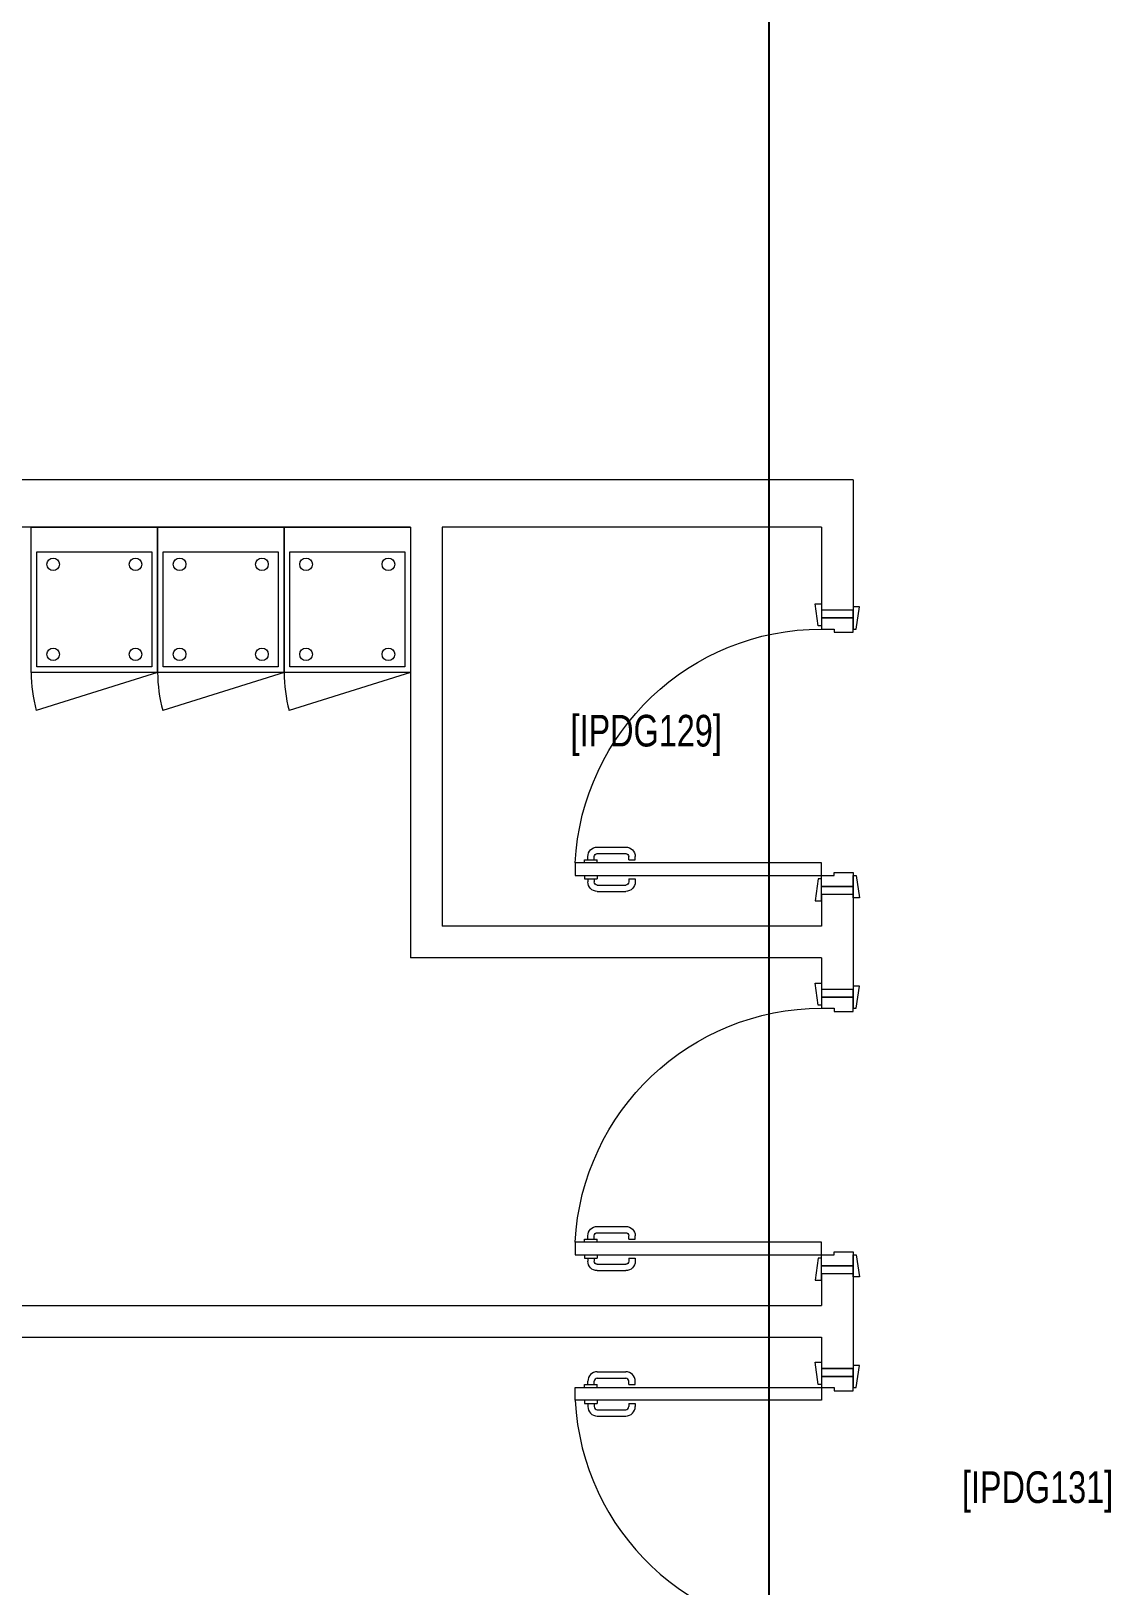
# Model space of a CAD drawing. Header units: metres. Extents: x -18745 to 220762, y -1579758 to -1356048.
# Drawn here: x 120428 to 123844, y -1409853 to -1404933 of the extents above; entities that cross this region are included whole.
import ezdxf

# ---------------------------------------------------------------- set-up
doc = ezdxf.new("R2010")
doc.units = ezdxf.units.M
doc.layers.get('0').update_dxf_attribs({"lineweight": 0})
for name, color, linetype, lineweight in [('A-100 - Copy$0$72_EGR_BASE_TEXT', 8, 'Continuous', 0), ('A-100 - Copy$0$Medical Equipment and Furniture', 8, 'Continuous', 0), ('A-100 - Copy$0$Walls', 8, 'Continuous', 0), ('A-100 - Copy$0$Wooden Joinery', 8, 'Continuous', 0)]:
    doc.layers.add(name, color=color, linetype=linetype, lineweight=lineweight)
doc.layers.add('A-100 - Copy$0$axes', color=8, linetype='Continuous')
doc.styles.add('A-100 - Copy$0$X3G_ENTITY_2587EA', font='swisscl.ttf', dxfattribs={"height": 200})

# ---------------------------------------------------------------- blocks, each defined once
blk = doc.blocks.new('A-100 - Copy$0$A$C72370EFE')
at = {"layer": 'A-100 - Copy$0$Wooden Joinery'}
for p, q in [((-0.01, -0.04), (-0.02, -0.04)), ((-0.01, -0.03), (-0.01, -0.07)), ((0, -0.03), (-0.01, -0.03)), ((0.04, -0.03), (0.05, -0.03)), ((0.05, -0.03), (0.05, -0.07)), ((0.05, -0.04), (0.06, -0.04)), ((-0.05, -0.07), (-0.05, -0.16)), ((-0.03, -0.07), (-0.03, -0.16)), ((-0.01, -0.06), (-0.02, -0.06)), ((0, -0.07), (-0.01, -0.07)), ((0.04, -0.07), (0.05, -0.07)), ((0.05, -0.06), (0.06, -0.06)), ((0.07, -0.07), (0.07, -0.16)), ((0.09, -0.07), (0.09, -0.16)), ((-0.01, -0.17), (-0.02, -0.17)), ((-0.01, -0.19), (-0.02, -0.19)), ((-0.01, -0.17), (-0.01, -0.19)), ((0.05, -0.17), (0.06, -0.17)), ((0.05, -0.17), (0.05, -0.19)), ((0.05, -0.19), (0.06, -0.19))]:
    blk.add_line(p, q, dxfattribs=at)
for centre, radius, start, end in [((-0.02, -0.07), 0.03, 90, 180), ((0.06, -0.07), 0.03, 0, 90), ((-0.02, -0.07), 0.01, 90, 180), ((0.06, -0.07), 0.01, 0, 90), ((-0.02, -0.16), 0.03, 180, 270), ((-0.02, -0.16), 0.01, 180, 270), ((0.06, -0.16), 0.01, 270, 0), ((0.06, -0.16), 0.03, 270, 0)]:
    blk.add_arc(centre, radius, start, end, dxfattribs=at)
blk = doc.blocks.new('A-100 - Copy$0$A$C41DF7AD3')
at = {"layer": 'A-100 - Copy$0$Wooden Joinery', "elevation": 0}
for points in [[(820, 780), (820, 1559), (860, 1559), (860, 780)], [(70, 780), (70, 790), (0, 800), (0, 780)], [(870, 780), (870, 790), (940, 800), (940, 780)], [(80, 680), (80, 670), (10, 660), (10, 680)], [(860, 680), (860, 670), (930, 660), (930, 680)]]:
    blk.add_lwpolyline(points, close=True, dxfattribs=at)
for points in [[(45, 780), (45, 680), (20, 680), (20, 780), (45, 780)], [(45, 780), (80, 780), (80, 740), (90, 740), (90, 680), (45, 680), (45, 780)], [(895, 780), (860, 780), (860, 740), (850, 740), (850, 680), (895, 680), (895, 780)], [(895, 780), (895, 680), (920, 680), (920, 780), (895, 780)]]:
    blk.add_lwpolyline(points, dxfattribs=at)
at = {"layer": 'A-100 - Copy$0$Wooden Joinery'}
blk.add_arc((860, 780, 0), 780, 92.9397, 180, dxfattribs=at)
at = {"layer": 'A-100 - Copy$0$Wooden Joinery', "xscale": 999.9999999998856, "yscale": 999.9999999998856, "zscale": 999.9999999998856}
blk.add_blockref('A-100 - Copy$0$A$C72370EFE', (820, 1559, 0), dxfattribs=at)
blk = doc.blocks.new('A-100 - Copy')
at = {"layer": 'A-100 - Copy$0$axes'}
blk.add_line((122763.3, -1477297.4, 0), (122763.3, -1387547.7, 0), dxfattribs=at)
at = {"layer": 'A-100 - Copy$0$Medical Equipment and Furniture'}
for p, q in [((120828.3, -1406562.7, 0), (120828.3, -1406962.7, 0)), ((121228.3, -1406562.7, 0), (121228.3, -1406962.7, 0)), ((120828.3, -1406962.7, 0), (120444.5, -1407082.4, 0)), ((121228.3, -1406962.7, 0), (120844.5, -1407082.4, 0)), ((121628.3, -1406962.7, 0), (121244.5, -1407082.4, 0))]:
    blk.add_line(p, q, dxfattribs=at)
at = {"layer": 'A-100 - Copy$0$Medical Equipment and Furniture', "elevation": 0}
for points in [[(120428.3, -1406962.7), (120428.3, -1406502.7), (120828.3, -1406502.7), (120828.3, -1406962.7)], [(120828.3, -1406962.7), (120828.3, -1406502.7), (121228.3, -1406502.7), (121228.3, -1406962.7)], [(121228.3, -1406962.7), (121228.3, -1406502.7), (121628.3, -1406502.7), (121628.3, -1406962.7)], [(120446.3, -1406944.7), (120446.3, -1406580.7), (120810.3, -1406580.7), (120810.3, -1406944.7)], [(120846.3, -1406944.7), (120846.3, -1406580.7), (121210.3, -1406580.7), (121210.3, -1406944.7)], [(121246.3, -1406944.7), (121246.3, -1406580.7), (121610.3, -1406580.7), (121610.3, -1406944.7)]]:
    blk.add_lwpolyline(points, close=True, dxfattribs=at)
at = {"layer": 'A-100 - Copy$0$Medical Equipment and Furniture'}
for centre in [(120498, -1406620.3, 0), (120758.5, -1406620.3, 0), (120898, -1406620.3, 0), (121158.5, -1406620.3, 0), (121298, -1406620.3, 0), (121558.5, -1406620.3, 0), (120498, -1406905.1, 0), (120758.5, -1406905.1, 0), (120898, -1406905.1, 0), (121158.5, -1406905.1, 0), (121298, -1406905.1, 0), (121558.5, -1406905.1, 0)]:
    blk.add_circle(centre, 19.9, dxfattribs=at)
for centre in [(120906.3, -1406958.9, 0), (121306.3, -1406958.9, 0), (121706.3, -1406958.9, 0)]:
    blk.add_arc(centre, 478, 180.4544, 194.9776, dxfattribs=at)
at = {"layer": 'A-100 - Copy$0$Walls'}
for p, q in [((123028.3, -1406352.7, 2.4), (115278.3, -1406352.7, 2.4)), ((123028.3, -1406352.7, 0), (123028.3, -1406765.2, 0)), ((121628.3, -1406502.7, 0), (117178.3, -1406502.7, 0)), ((121628.3, -1406502.7, 0), (121628.3, -1407865.2, 0)), ((122928.3, -1406502.7, 0), (121728.3, -1406502.7, 0)), ((121728.3, -1406502.7, 0), (121728.3, -1407765.2, 0)), ((122928.3, -1406502.7, 0), (122928.3, -1406765.2, 0)), ((123028.3, -1406765.2, 0), (122928.3, -1406765.2, 0)), ((123028.3, -1407665.2, 0), (122928.3, -1407665.2, 0)), ((122928.3, -1407665.2, 0), (122928.3, -1407765.2, 0)), ((123028.3, -1407665.2, 0), (123028.3, -1407965.2, 0)), ((122928.3, -1407765.2, 0), (121728.3, -1407765.2, 0)), ((122928.3, -1407865.2, 0), (121628.3, -1407865.2, 0)), ((122928.3, -1407865.2, 0), (122928.3, -1407965.2, 0)), ((123028.3, -1407965.2, 0), (122928.3, -1407965.2, 0)), ((123028.3, -1408865.2, 0), (122928.3, -1408865.2, 0)), ((122928.3, -1408865.2, 0), (122928.3, -1408965.2, 0)), ((123028.3, -1408865.2, 0), (123028.3, -1409165.2, 0)), ((116321.2, -1408965.2, 0), (122928.3, -1408965.2, 0)), ((116621.2, -1409065.2, 0), (122928.3, -1409065.2, 0)), ((122928.3, -1409065.2, 0), (122928.3, -1409165.2, 0)), ((122928.3, -1409165.2, 0), (123028.3, -1409165.2, 0))]:
    blk.add_line(p, q, dxfattribs=at)
at = {"layer": 'A-100 - Copy$0$Wooden Joinery', "xscale": -1.000000000000003, "rotation": 90}
for p in [(123708.3, -1406745.2, 0), (123708.3, -1407945.2, 0)]:
    blk.add_blockref('A-100 - Copy$0$A$C41DF7AD3', p, dxfattribs=at)
at = {"layer": 'A-100 - Copy$0$Wooden Joinery', "rotation": 90}
blk.add_blockref('A-100 - Copy$0$A$C41DF7AD3', (123708.3, -1410085.2, 0), dxfattribs=at)
at = {"layer": 'A-100 - Copy$0$72_EGR_BASE_TEXT', "char_height": 100, "attachment_point": 2, "style": 'A-100 - Copy$0$X3G_ENTITY_2587EA'}
for s, insert in [('[IPDG129]', (122373.9, -1407096.7)), ('[IPDG131]', (123612, -1409490.3))]:
    blk.add_mtext(s, dxfattribs=dict(at, insert=insert))

msp = doc.modelspace()

# ---------------------------------------------------------------- block references
msp.add_blockref('A-100 - Copy', (0, 0))

doc.saveas('drawing.dxf')
